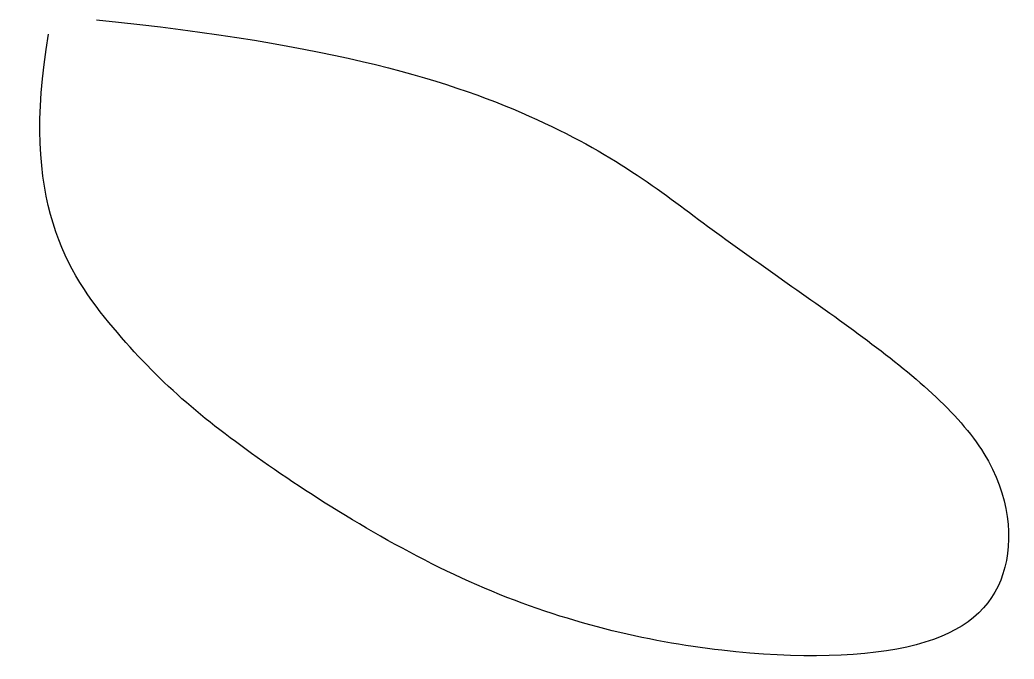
# Model space of a CAD drawing. Header units: millimetres. Extents: x 1321 to 1928, y 619 to 1009.
import ezdxf

# ---------------------------------------------------------------- set-up
doc = ezdxf.new("R2010")
doc.units = ezdxf.units.MM
doc.layers.add('200', color=7, linetype='Continuous')

msp = doc.modelspace()

# ---------------------------------------------------------------- linework, layer by layer
at = {"layer": '200'}
msp.add_open_spline([(1368.1, 1008.8), (1514.01, 994.21), (1659.91, 947.54), (1741.62, 880.44), (1837.92, 816.26), (1922.54, 746.25), (1931.3, 664.56), (1881.69, 620.81), (1753.29, 617.89), (1604.47, 652.9), (1458.56, 743.33), (1379.77, 810.43), (1321.41, 897.95), (1338.92, 1000.05)], degree=3, dxfattribs=at)

doc.saveas('drawing.dxf')
